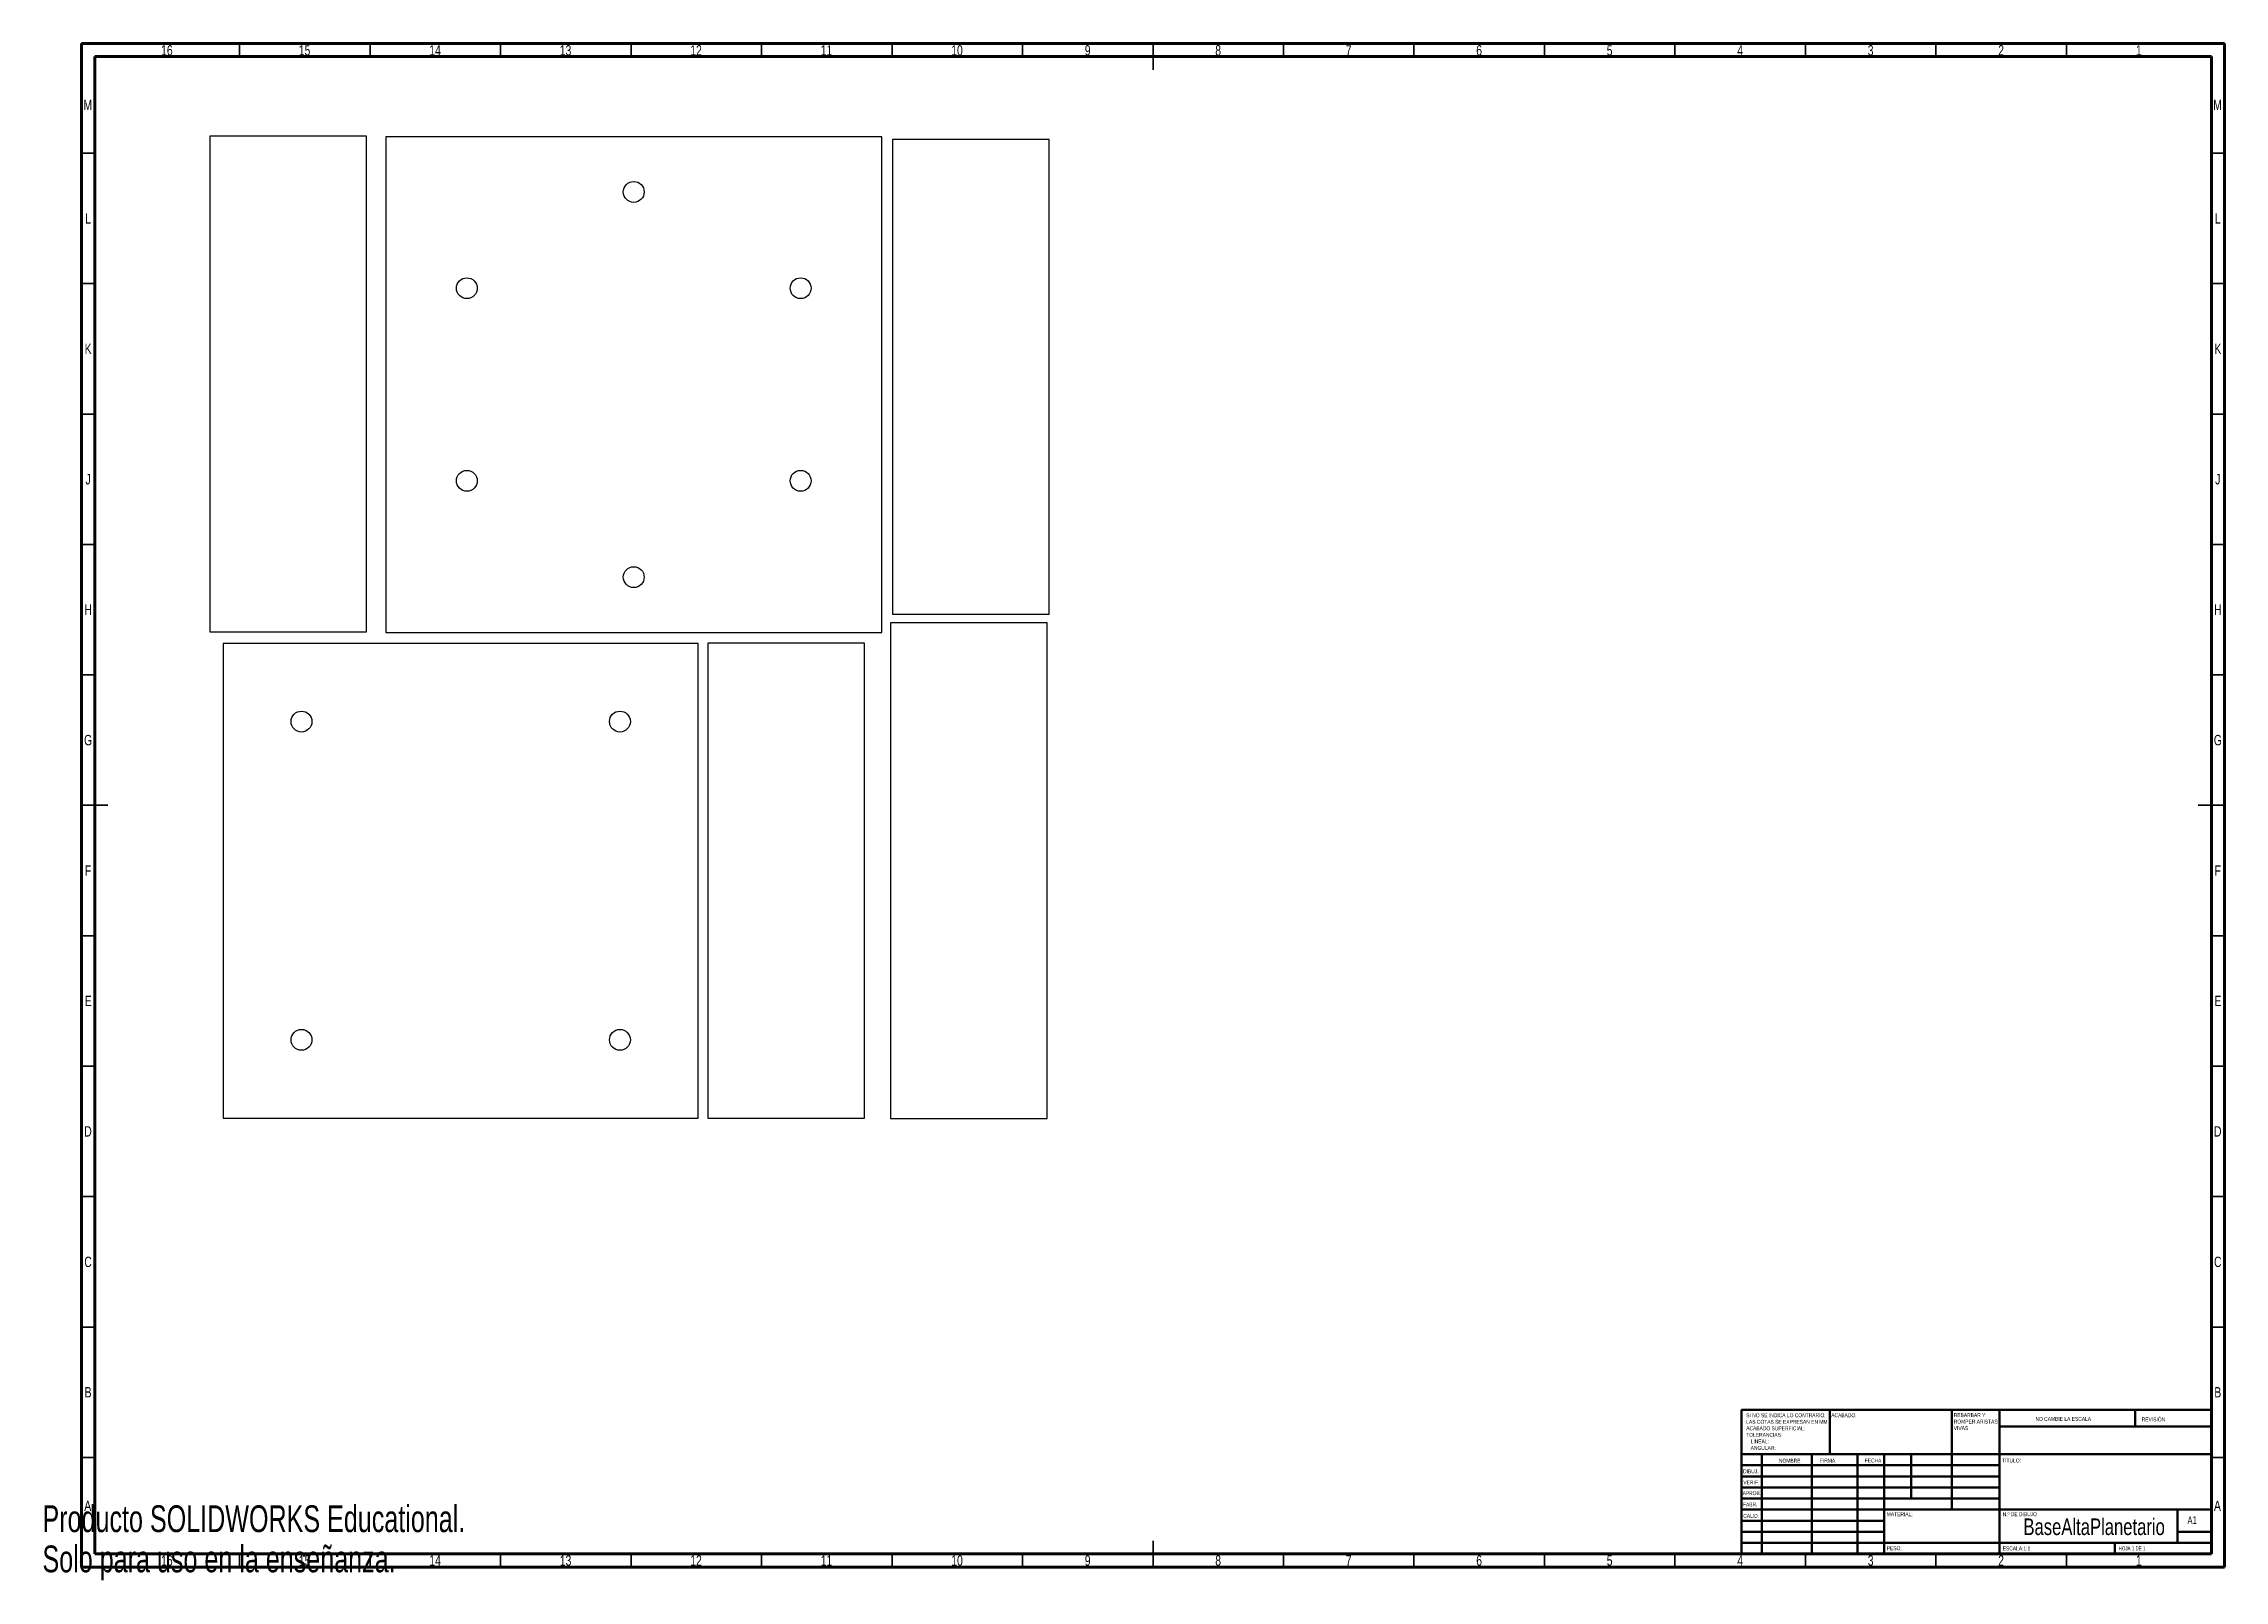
# Model space of a CAD drawing. Header units: millimetres. Extents: x 0 to 836, y 0 to 589.
import ezdxf

# ---------------------------------------------------------------- set-up
doc = ezdxf.new("R2010")
doc.units = ezdxf.units.MM
doc.styles.add('SLDTEXTSTYLE0', font='TXT', dxfattribs={"width": 0.75})
doc.styles.add('SLDTEXTSTYLE1', font='TXT', dxfattribs={"width": 0.681818})
doc.styles.add('SLDTEXTSTYLE2', font='TXT', dxfattribs={"width": 0.7})

# ---------------------------------------------------------------- blocks, each defined once
blk = doc.blocks.new('SW_NOTE_0')
at = {"color": 0, "linetype": 'Continuous', "lineweight": 0, "char_height": 1.5, "attachment_point": 1, "style": 'SLDTEXTSTYLE0'}
for s, insert in [('SI NO SE INDICA LO CONTRARIO:', (0, 1.93)), ('ACABADO SUPERFICIAL:', (0, -3.07)), ('TOLERANCIAS:', (0, -5.57)), ('LAS COTAS SE EXPRESAN EN MM', (0, -0.57)), ('LINEAL:', (1.69, -8.07)), ('ANGULAR:', (1.69, -10.57))]:
    blk.add_mtext(s, dxfattribs=dict(at, insert=insert))
blk = doc.blocks.new('SW_NOTE_0_1')
at = {"color": 0, "linetype": 'Continuous', "lineweight": 0, "char_height": 1.5, "attachment_point": 1, "style": 'SLDTEXTSTYLE0'}
for s, insert in [('REBARBAR Y', (0, 1.93)), ('VIVAS', (0, -3.07)), ('ROMPER ARISTAS', (0, -0.57))]:
    blk.add_mtext(s, dxfattribs=dict(at, insert=insert))

msp = doc.modelspace()

# ---------------------------------------------------------------- linework, layer by layer
at = {"color": 7, "linetype": 'Continuous', "lineweight": 70}
for p, q in [((15, 5), (15, 589)), ((15, 589), (836, 589)), ((836, 589), (836, 5)), ((20, 10), (20, 584)), ((20, 584), (831, 584)), ((831, 584), (831, 10)), ((831, 10), (20, 10)), ((836, 5), (15, 5))]:
    msp.add_line(p, q, dxfattribs=at)
at = {"color": 7, "linetype": 'Continuous', "lineweight": 35}
for p, q in [((75.5, 584), (75.5, 589)), ((125.5, 584), (125.5, 589)), ((175.5, 584), (175.5, 589)), ((225.5, 584), (225.5, 589)), ((275.5, 584), (275.5, 589)), ((325.5, 584), (325.5, 589)), ((375.5, 584), (375.5, 589)), ((425.5, 589), (425.5, 579)), ((425.5, 584), (425.5, 589)), ((475.5, 584), (475.5, 589)), ((525.5, 584), (525.5, 589)), ((575.5, 584), (575.5, 589)), ((625.5, 584), (625.5, 589)), ((675.5, 584), (675.5, 589)), ((725.5, 584), (725.5, 589)), ((775.5, 584), (775.5, 589)), ((20, 547), (15, 547)), ((831, 547), (836, 547)), ((20, 497), (15, 497)), ((831, 497), (836, 497)), ((20, 447), (15, 447)), ((831, 447), (836, 447)), ((20, 397), (15, 397)), ((831, 397), (836, 397)), ((20, 347), (15, 347)), ((831, 347), (836, 347)), ((15, 297), (25, 297)), ((20, 297), (15, 297)), ((836, 297), (826, 297)), ((831, 297), (836, 297)), ((20, 247), (15, 247)), ((831, 247), (836, 247)), ((20, 197), (15, 197)), ((831, 197), (836, 197)), ((20, 147), (15, 147)), ((831, 147), (836, 147)), ((20, 97), (15, 97)), ((831, 97), (836, 97)), ((20, 47), (15, 47)), ((831, 47), (836, 47)), ((75.5, 10), (75.5, 5)), ((125.5, 10), (125.5, 5)), ((175.5, 10), (175.5, 5)), ((225.5, 10), (225.5, 5)), ((275.5, 10), (275.5, 5)), ((325.5, 10), (325.5, 5)), ((375.5, 10), (375.5, 5)), ((425.5, 5), (425.5, 15)), ((425.5, 10), (425.5, 5)), ((475.5, 10), (475.5, 5)), ((525.5, 10), (525.5, 5)), ((575.5, 10), (575.5, 5)), ((625.5, 10), (625.5, 5)), ((675.5, 10), (675.5, 5)), ((725.5, 10), (725.5, 5)), ((775.5, 10), (775.5, 5))]:
    msp.add_line(p, q, dxfattribs=at)
at = {"color": 7, "linetype": 'Continuous', "lineweight": 25}
for p, q in [((64.14, 553.52), (64.14, 363.52)), ((124.14, 553.52), (64.14, 553.52)), ((124.14, 363.52), (124.14, 553.52)), ((321.55, 553.27), (131.55, 553.27)), ((131.55, 553.27), (131.55, 363.27)), ((321.55, 363.27), (321.55, 553.27)), ((325.75, 552.25), (325.75, 370.25)), ((385.75, 552.25), (325.75, 552.25)), ((385.75, 370.25), (385.75, 552.25)), ((325.75, 370.25), (385.75, 370.25)), ((64.14, 363.52), (124.14, 363.52)), ((131.55, 363.27), (321.55, 363.27)), ((324.98, 366.96), (324.98, 176.96)), ((384.98, 366.96), (324.98, 366.96)), ((384.98, 176.96), (384.98, 366.96)), ((251.24, 359.09), (69.24, 359.09)), ((69.24, 359.09), (69.24, 177.09)), ((251.24, 177.09), (251.24, 359.09)), ((254.92, 359.12), (254.92, 177.12)), ((314.92, 359.12), (254.92, 359.12)), ((314.92, 177.12), (314.92, 359.12)), ((69.24, 177.09), (251.24, 177.09)), ((254.92, 177.12), (314.92, 177.12)), ((324.98, 176.96), (384.98, 176.96))]:
    msp.add_line(p, q, dxfattribs=at)
at = {"color": 7, "linetype": 'Continuous', "lineweight": 50}
for p, q in [((651, 65.25), (831, 65.25)), ((651, 65.25), (651, 10)), ((684.8, 48.25), (684.8, 65.25)), ((731.6, 65.25), (731.6, 27)), ((749.8, 65.25), (749.8, 10)), ((831, 58.88), (749.8, 58.88)), ((801.8, 58.88), (801.8, 65.25)), ((831, 48.25), (651, 48.25)), ((749.8, 44), (651, 44)), ((658.8, 48.25), (658.8, 10)), ((677.99, 48.25), (677.99, 10)), ((695.4, 48.25), (695.4, 10)), ((705.6, 10), (705.6, 48.25)), ((716, 31.25), (716, 48.25)), ((749.8, 39.75), (651, 39.75)), ((749.8, 35.5), (651, 35.5)), ((749.8, 31.25), (651, 31.25)), ((705.6, 27), (651, 27)), ((705.6, 27), (831, 27)), ((818, 14.25), (818, 27)), ((705.6, 22.75), (651, 22.75)), ((705.6, 18.5), (651, 18.5)), ((831, 18.5), (818, 18.5)), ((651, 14.25), (831, 14.25)), ((794, 10), (794, 14.25))]:
    msp.add_line(p, q, dxfattribs=at)
at = {"color": 7, "linetype": 'Continuous', "lineweight": 25}
for centre in [(226.55, 532.13), (162.61, 495.22), (290.49, 495.22), (162.61, 421.39), (290.49, 421.39), (226.55, 384.47), (99.24, 329.09), (221.24, 329.09), (99.24, 207.09), (221.24, 207.09)]:
    msp.add_circle(centre, 4, dxfattribs=at)

# ---------------------------------------------------------------- block references
at = {"color": 7, "linetype": 'Continuous', "lineweight": 0}
for name, p in [('SW_NOTE_0', (652.8, 61.99)), ('SW_NOTE_0_1', (732.31, 62.07))]:
    msp.add_blockref(name, p, dxfattribs=at)

# ---------------------------------------------------------------- texts
for s, insert, char_height, attachment_point, style in [('16', (47.67, 588.39), 3.969, 2, 'SLDTEXTSTYLE0'), ('15', (100.42, 588.39), 3.969, 2, 'SLDTEXTSTYLE0'), ('14', (150.42, 588.39), 3.969, 2, 'SLDTEXTSTYLE0'), ('13', (200.42, 588.39), 3.969, 2, 'SLDTEXTSTYLE0'), ('12', (250.42, 588.39), 3.969, 2, 'SLDTEXTSTYLE0'), ('11', (300.42, 588.39), 3.969, 2, 'SLDTEXTSTYLE0'), ('10', (350.42, 588.39), 3.969, 2, 'SLDTEXTSTYLE0'), ('9', (400.46, 588.39), 3.97, 2, 'SLDTEXTSTYLE0'), ('8', (450.46, 588.39), 3.97, 2, 'SLDTEXTSTYLE0'), ('7', (500.46, 588.39), 3.97, 2, 'SLDTEXTSTYLE0'), ('6', (550.46, 588.39), 3.97, 2, 'SLDTEXTSTYLE0'), ('5', (600.46, 588.39), 3.97, 2, 'SLDTEXTSTYLE0'), ('4', (650.46, 588.39), 3.97, 2, 'SLDTEXTSTYLE0'), ('3', (700.46, 588.39), 3.97, 2, 'SLDTEXTSTYLE0'), ('2', (750.46, 588.39), 3.97, 2, 'SLDTEXTSTYLE0'), ('1', (803.21, 588.39), 3.97, 2, 'SLDTEXTSTYLE0'), ('M', (17.36, 567.48), 3.97, 2, 'SLDTEXTSTYLE0'), ('M', (833.36, 567.48), 3.97, 2, 'SLDTEXTSTYLE0'), ('L', (17.45, 523.98), 3.97, 2, 'SLDTEXTSTYLE0'), ('L', (833.45, 523.98), 3.97, 2, 'SLDTEXTSTYLE0'), ('K', (17.49, 473.98), 3.97, 2, 'SLDTEXTSTYLE0'), ('K', (833.49, 473.98), 3.97, 2, 'SLDTEXTSTYLE0'), ('J', (17.47, 423.98), 3.97, 2, 'SLDTEXTSTYLE0'), ('J', (833.47, 423.98), 3.97, 2, 'SLDTEXTSTYLE0'), ('H', (17.49, 373.98), 3.97, 2, 'SLDTEXTSTYLE0'), ('H', (833.49, 373.98), 3.97, 2, 'SLDTEXTSTYLE0'), ('G', (17.49, 323.98), 3.97, 2, 'SLDTEXTSTYLE0'), ('G', (833.49, 323.98), 3.97, 2, 'SLDTEXTSTYLE0'), ('F', (17.46, 273.98), 3.97, 2, 'SLDTEXTSTYLE0'), ('F', (833.46, 273.98), 3.97, 2, 'SLDTEXTSTYLE0'), ('E', (17.51, 223.98), 3.97, 2, 'SLDTEXTSTYLE0'), ('E', (833.51, 223.98), 3.97, 2, 'SLDTEXTSTYLE0'), ('D', (17.45, 173.98), 3.97, 2, 'SLDTEXTSTYLE0'), ('D', (833.45, 173.98), 3.97, 2, 'SLDTEXTSTYLE0'), ('C', (17.46, 123.98), 3.97, 2, 'SLDTEXTSTYLE0'), ('C', (833.46, 123.98), 3.97, 2, 'SLDTEXTSTYLE0'), ('B', (17.47, 73.98), 3.97, 2, 'SLDTEXTSTYLE0'), ('B', (833.47, 73.98), 3.97, 2, 'SLDTEXTSTYLE0'), ('ACABADO:', (685.37, 63.92), 1.5, 1, 'SLDTEXTSTYLE0'), ('NO CAMBIE LA ESCALA', (763.61, 62.53), 1.5, 1, 'SLDTEXTSTYLE0'), ('REVISIÓN', (804.33, 62.33), 1.5, 1, 'SLDTEXTSTYLE0'), ('DIBUJ.', (651.59, 42.43), 1.5, 1, 'SLDTEXTSTYLE0'), ('NOMBRE', (665.32, 46.5), 1.5, 1, 'SLDTEXTSTYLE0'), ('FIRMA', (681.03, 46.56), 1.5, 1, 'SLDTEXTSTYLE0'), ('FECHA', (698.21, 46.58), 1.5, 1, 'SLDTEXTSTYLE0'), ('TÍTULO:', (750.86, 46.58), 1.5, 1, 'SLDTEXTSTYLE0'), ('APROB.', (651.4, 34.06), 1.5, 1, 'SLDTEXTSTYLE0'), ('VERIF.', (651.7, 38.15), 1.5, 1, 'SLDTEXTSTYLE0'), ('A', (17.34, 30.48), 3.97, 2, 'SLDTEXTSTYLE0'), ('FABR.', (651.54, 29.73), 1.5, 1, 'SLDTEXTSTYLE0'), ('CALID.', (651.67, 25.35), 1.5, 1, 'SLDTEXTSTYLE0'), ('MATERIAL:', (706.65, 25.99), 1.5, 1, 'SLDTEXTSTYLE0'), ('N.º DE DIBUJO', (751.07, 25.99), 1.5, 1, 'SLDTEXTSTYLE0'), ('A', (833.34, 30.48), 3.97, 2, 'SLDTEXTSTYLE0'), ('BaseAltaPlanetario', (786.1, 23.61), 6.35, 2, 'SLDTEXTSTYLE0'), ('A1', (821.87, 24.41), 2.91, 1, 'SLDTEXTSTYLE0'), ('16', (47.67, 9.48), 3.969, 2, 'SLDTEXTSTYLE0'), ('15', (100.42, 9.48), 3.969, 2, 'SLDTEXTSTYLE0'), ('14', (150.42, 9.48), 3.969, 2, 'SLDTEXTSTYLE0'), ('13', (200.42, 9.48), 3.969, 2, 'SLDTEXTSTYLE0'), ('12', (250.42, 9.48), 3.969, 2, 'SLDTEXTSTYLE0'), ('11', (300.42, 9.48), 3.969, 2, 'SLDTEXTSTYLE0'), ('10', (350.42, 9.48), 3.969, 2, 'SLDTEXTSTYLE0'), ('9', (400.46, 9.48), 3.97, 2, 'SLDTEXTSTYLE0'), ('8', (450.46, 9.48), 3.97, 2, 'SLDTEXTSTYLE0'), ('7', (500.46, 9.48), 3.97, 2, 'SLDTEXTSTYLE0'), ('6', (550.46, 9.48), 3.97, 2, 'SLDTEXTSTYLE0'), ('5', (600.46, 9.48), 3.97, 2, 'SLDTEXTSTYLE0'), ('4', (650.46, 9.48), 3.97, 2, 'SLDTEXTSTYLE0'), ('3', (700.46, 9.48), 3.97, 2, 'SLDTEXTSTYLE0'), ('PESO:', (706.62, 12.95), 1.499, 1, 'SLDTEXTSTYLE0'), ('2', (750.46, 9.48), 3.97, 2, 'SLDTEXTSTYLE0'), ('ESCALA:1:1', (751.07, 12.9), 1.5, 1, 'SLDTEXTSTYLE0'), ('HOJA 1 DE 1', (795.48, 12.9), 1.5, 1, 'SLDTEXTSTYLE1'), ('1', (803.21, 9.48), 3.97, 2, 'SLDTEXTSTYLE0')]:
    msp.add_mtext(s, dxfattribs=dict(at, insert=insert, char_height=char_height, attachment_point=attachment_point, style=style))
at = {"color": 7, "linetype": 'Continuous', "char_height": 10.2762, "attachment_point": 1, "style": 'SLDTEXTSTYLE2'}
for s, insert in [('Producto SOLIDWORKS Educational.', (0, 28.66)), ('Solo para uso en la enseñanza.', (0, 13.25))]:
    msp.add_mtext(s, dxfattribs=dict(at, insert=insert))

doc.saveas('drawing.dxf')
